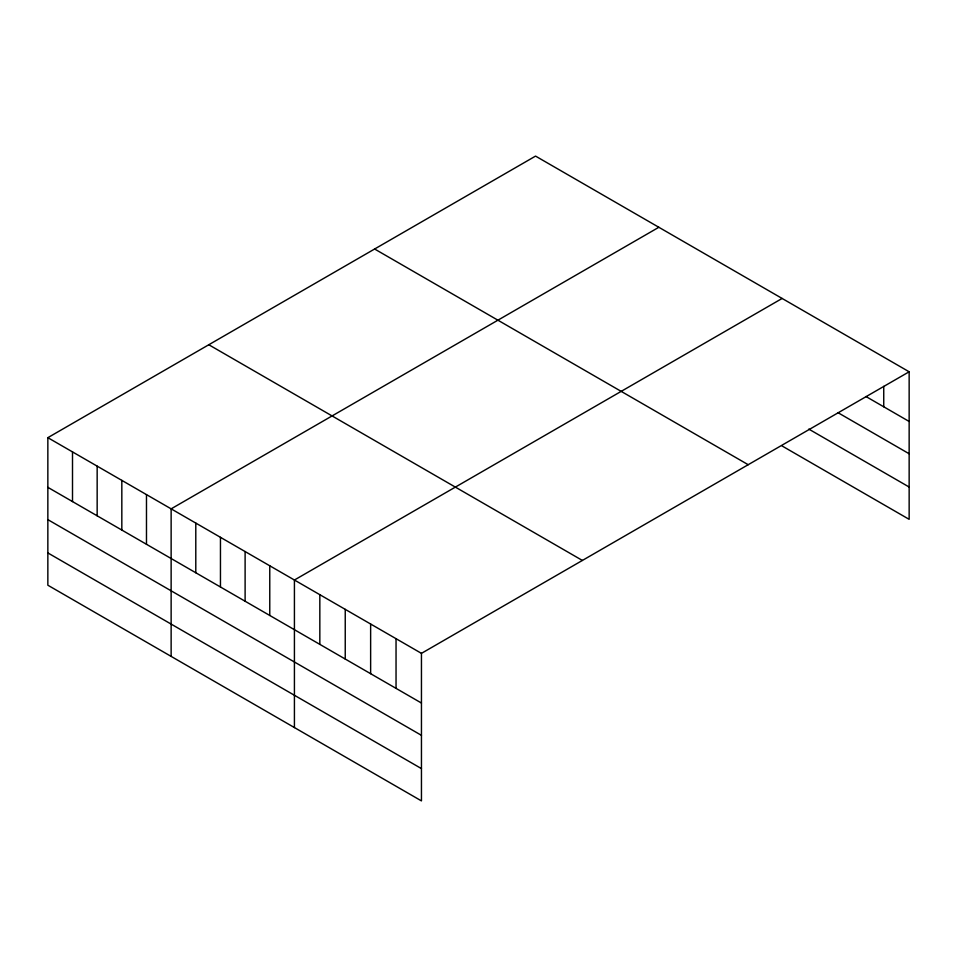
<?xml version="1.0" encoding="UTF-8"?>
<svg xmlns="http://www.w3.org/2000/svg" width="957" height="957" viewBox="0 0 957 957"><rect width="100%" height="100%" fill="white"/><g stroke="black" fill="none" stroke-linecap="round" stroke-linejoin="round"><path stroke-width="1.44" d="M909.15 371.783L535.549 156.099L47.85 437.672L47.85 585.217L421.451 800.901L421.451 653.356L909.15 371.783L909.15 519.328L782.132 445.998M658.847 227.276L171.136 508.849L171.136 656.394M782.132 298.452L294.421 580.026L294.421 727.571M865.965 396.521L909.15 421.463M838.021 412.694L909.15 453.762M808.797 429.095L909.15 487.029M374.618 249.011L748.207 464.707M208.793 344.747L582.382 560.443M47.85 437.672L421.451 653.356M47.85 487.34L421.451 703.036M47.85 519.639L421.451 735.335M47.85 552.919L421.451 768.603M883.742 386.341L883.742 406.785M396.042 638.69L396.042 688.37M370.634 624.024L370.634 673.692M345.238 609.358L345.238 659.026M319.829 594.692L319.829 644.36M269.766 565.79L269.766 615.459M245.112 551.555L245.112 601.223M220.457 537.32L220.457 586.988M195.79 523.084L195.79 572.753M146.481 494.613L146.481 544.282M121.826 480.378L121.826 530.046M97.159 466.143L97.159 515.811M72.505 451.907L72.505 501.576"/></g></svg>
